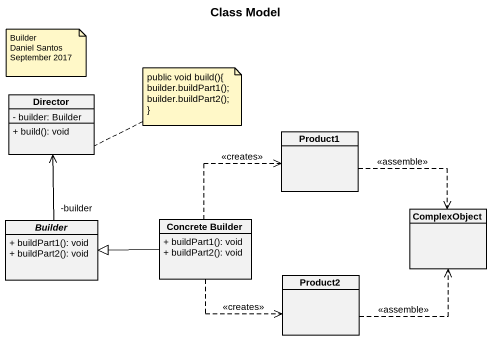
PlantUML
@startuml
title Class Model
hide circle
hide empty members
skinparam classAttributeIconSize 0
class Director {
  - builder: Builder
  + build(): void
}
class Product1
abstract class Builder {
  + buildPart1(): void
  + buildPart2(): void
}
class "Concrete Builder" as Concrete_Builder {
  + buildPart1(): void
  + buildPart2(): void
}
class ComplexObject
class Product2
Product1 ..> ComplexObject : <<assemble>>
Builder "-builder" -up-> Director
Concrete_Builder .up.> Product1 : <<creates>>
Concrete_Builder -left-|> Builder
Concrete_Builder .right.> Product2 : <<creates>>
Product2 .right.> ComplexObject : <<assemble>>
note as N1
  Builder
  Daniel Santos
  September 2017
end note
note right of Director
  public void build(){
  builder.buildPart1();
  builder.buildPart2();
  ~}
end note
@enduml
